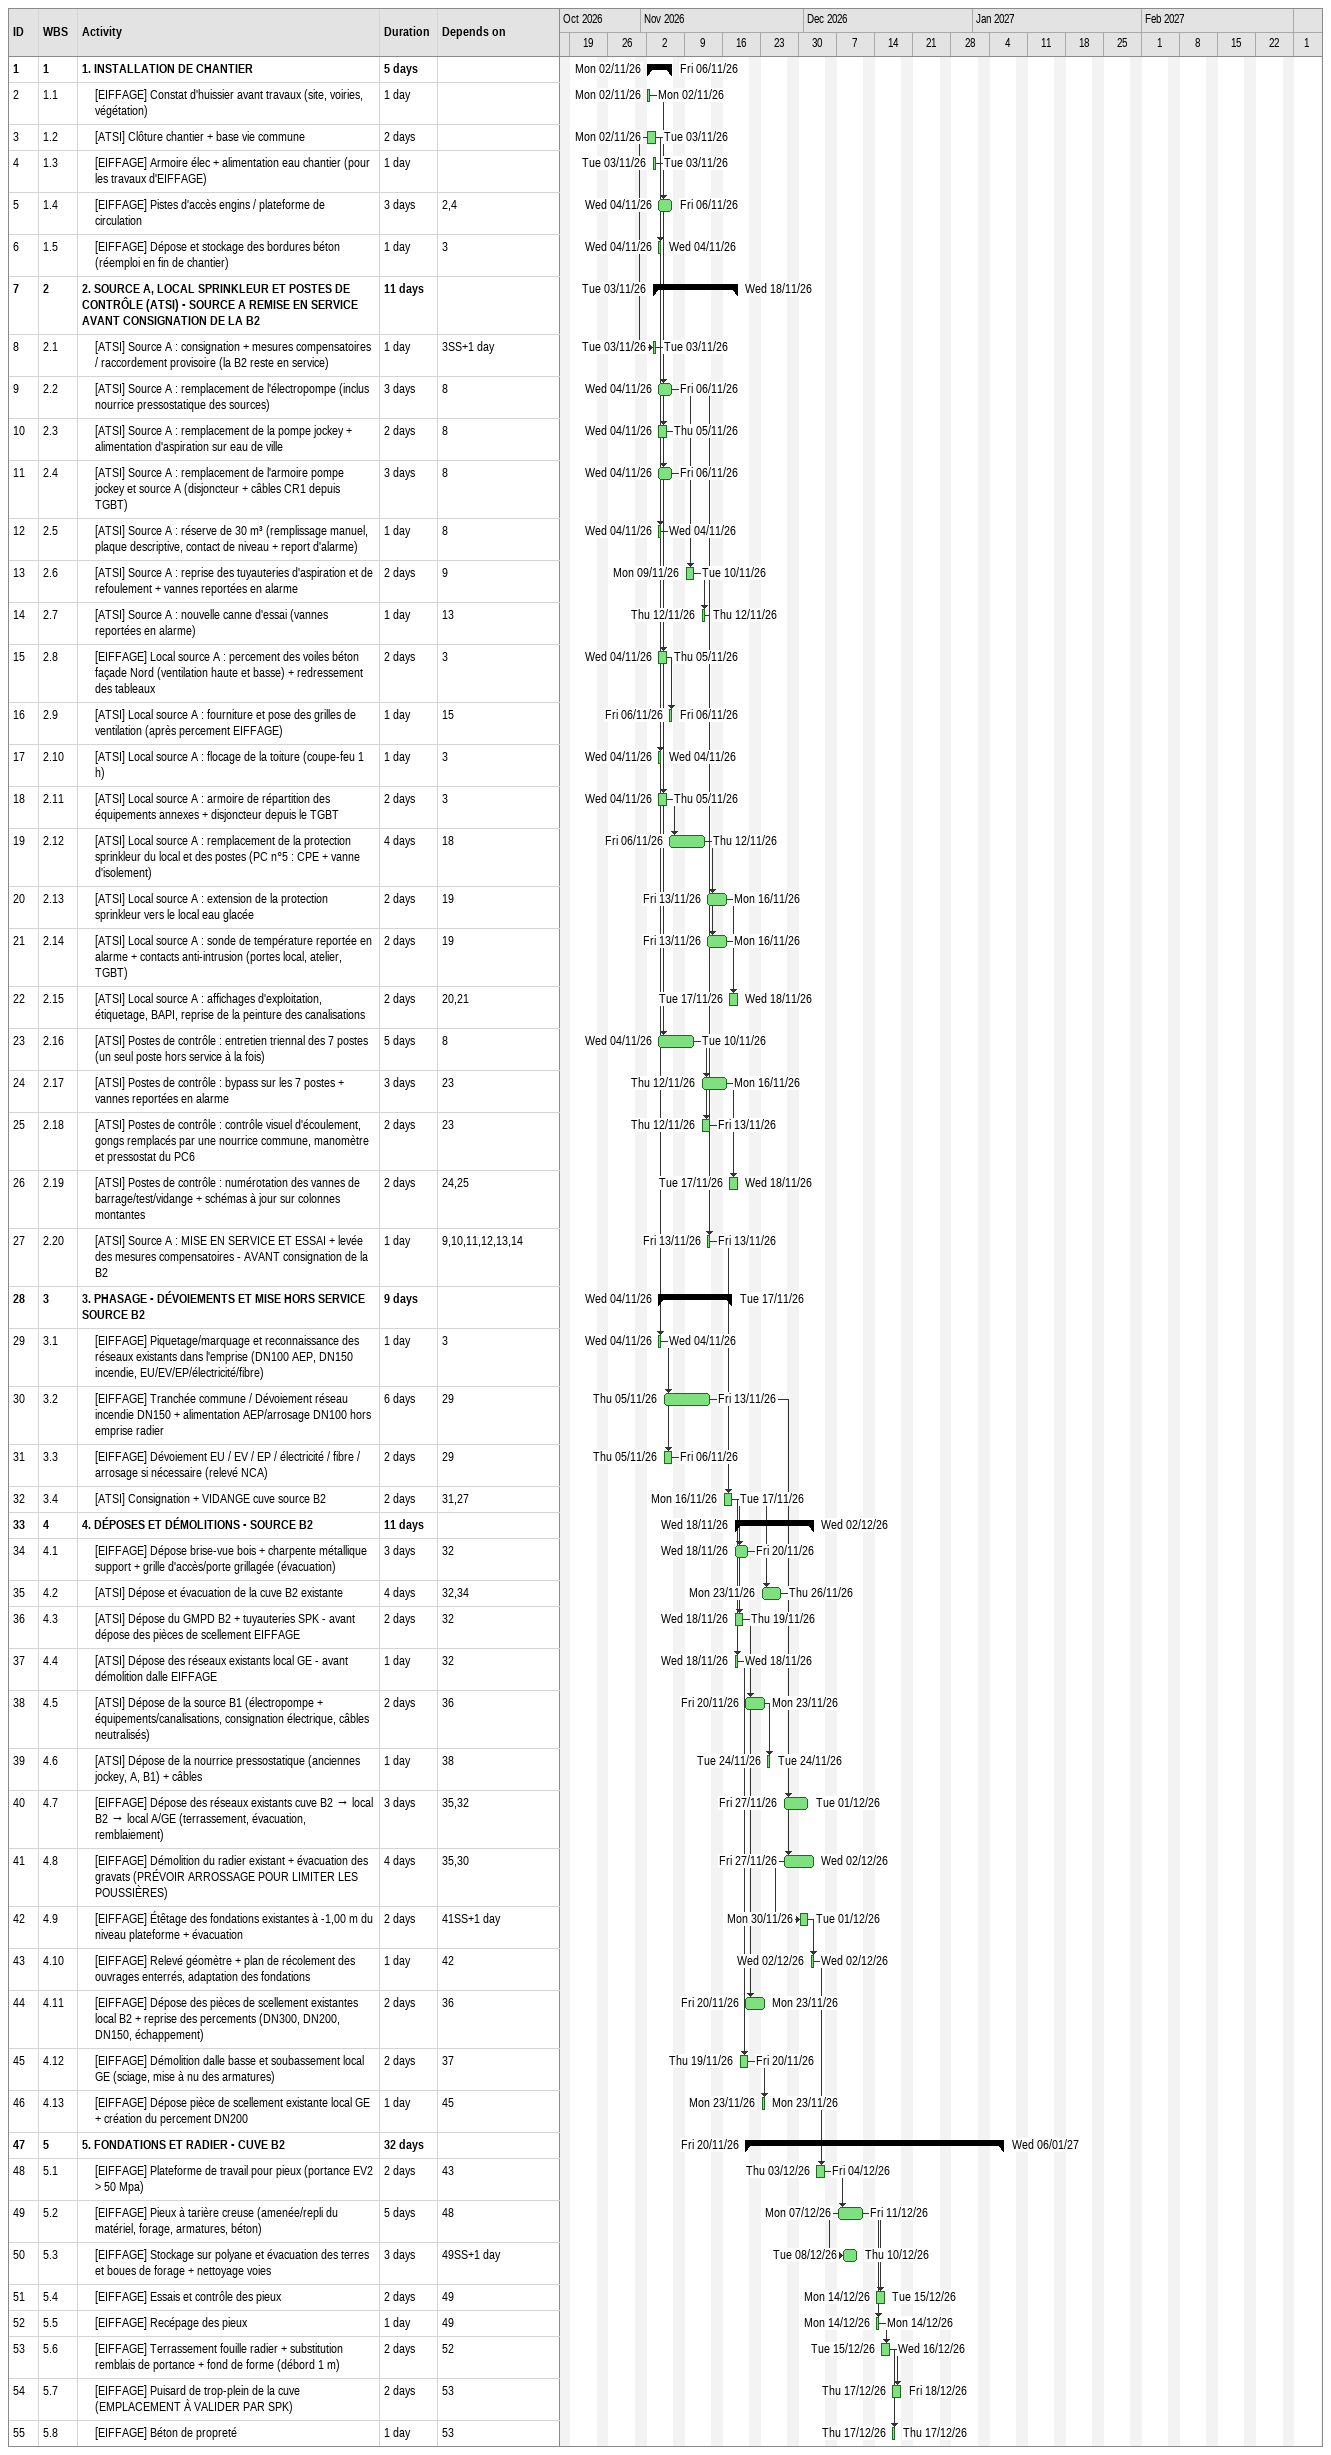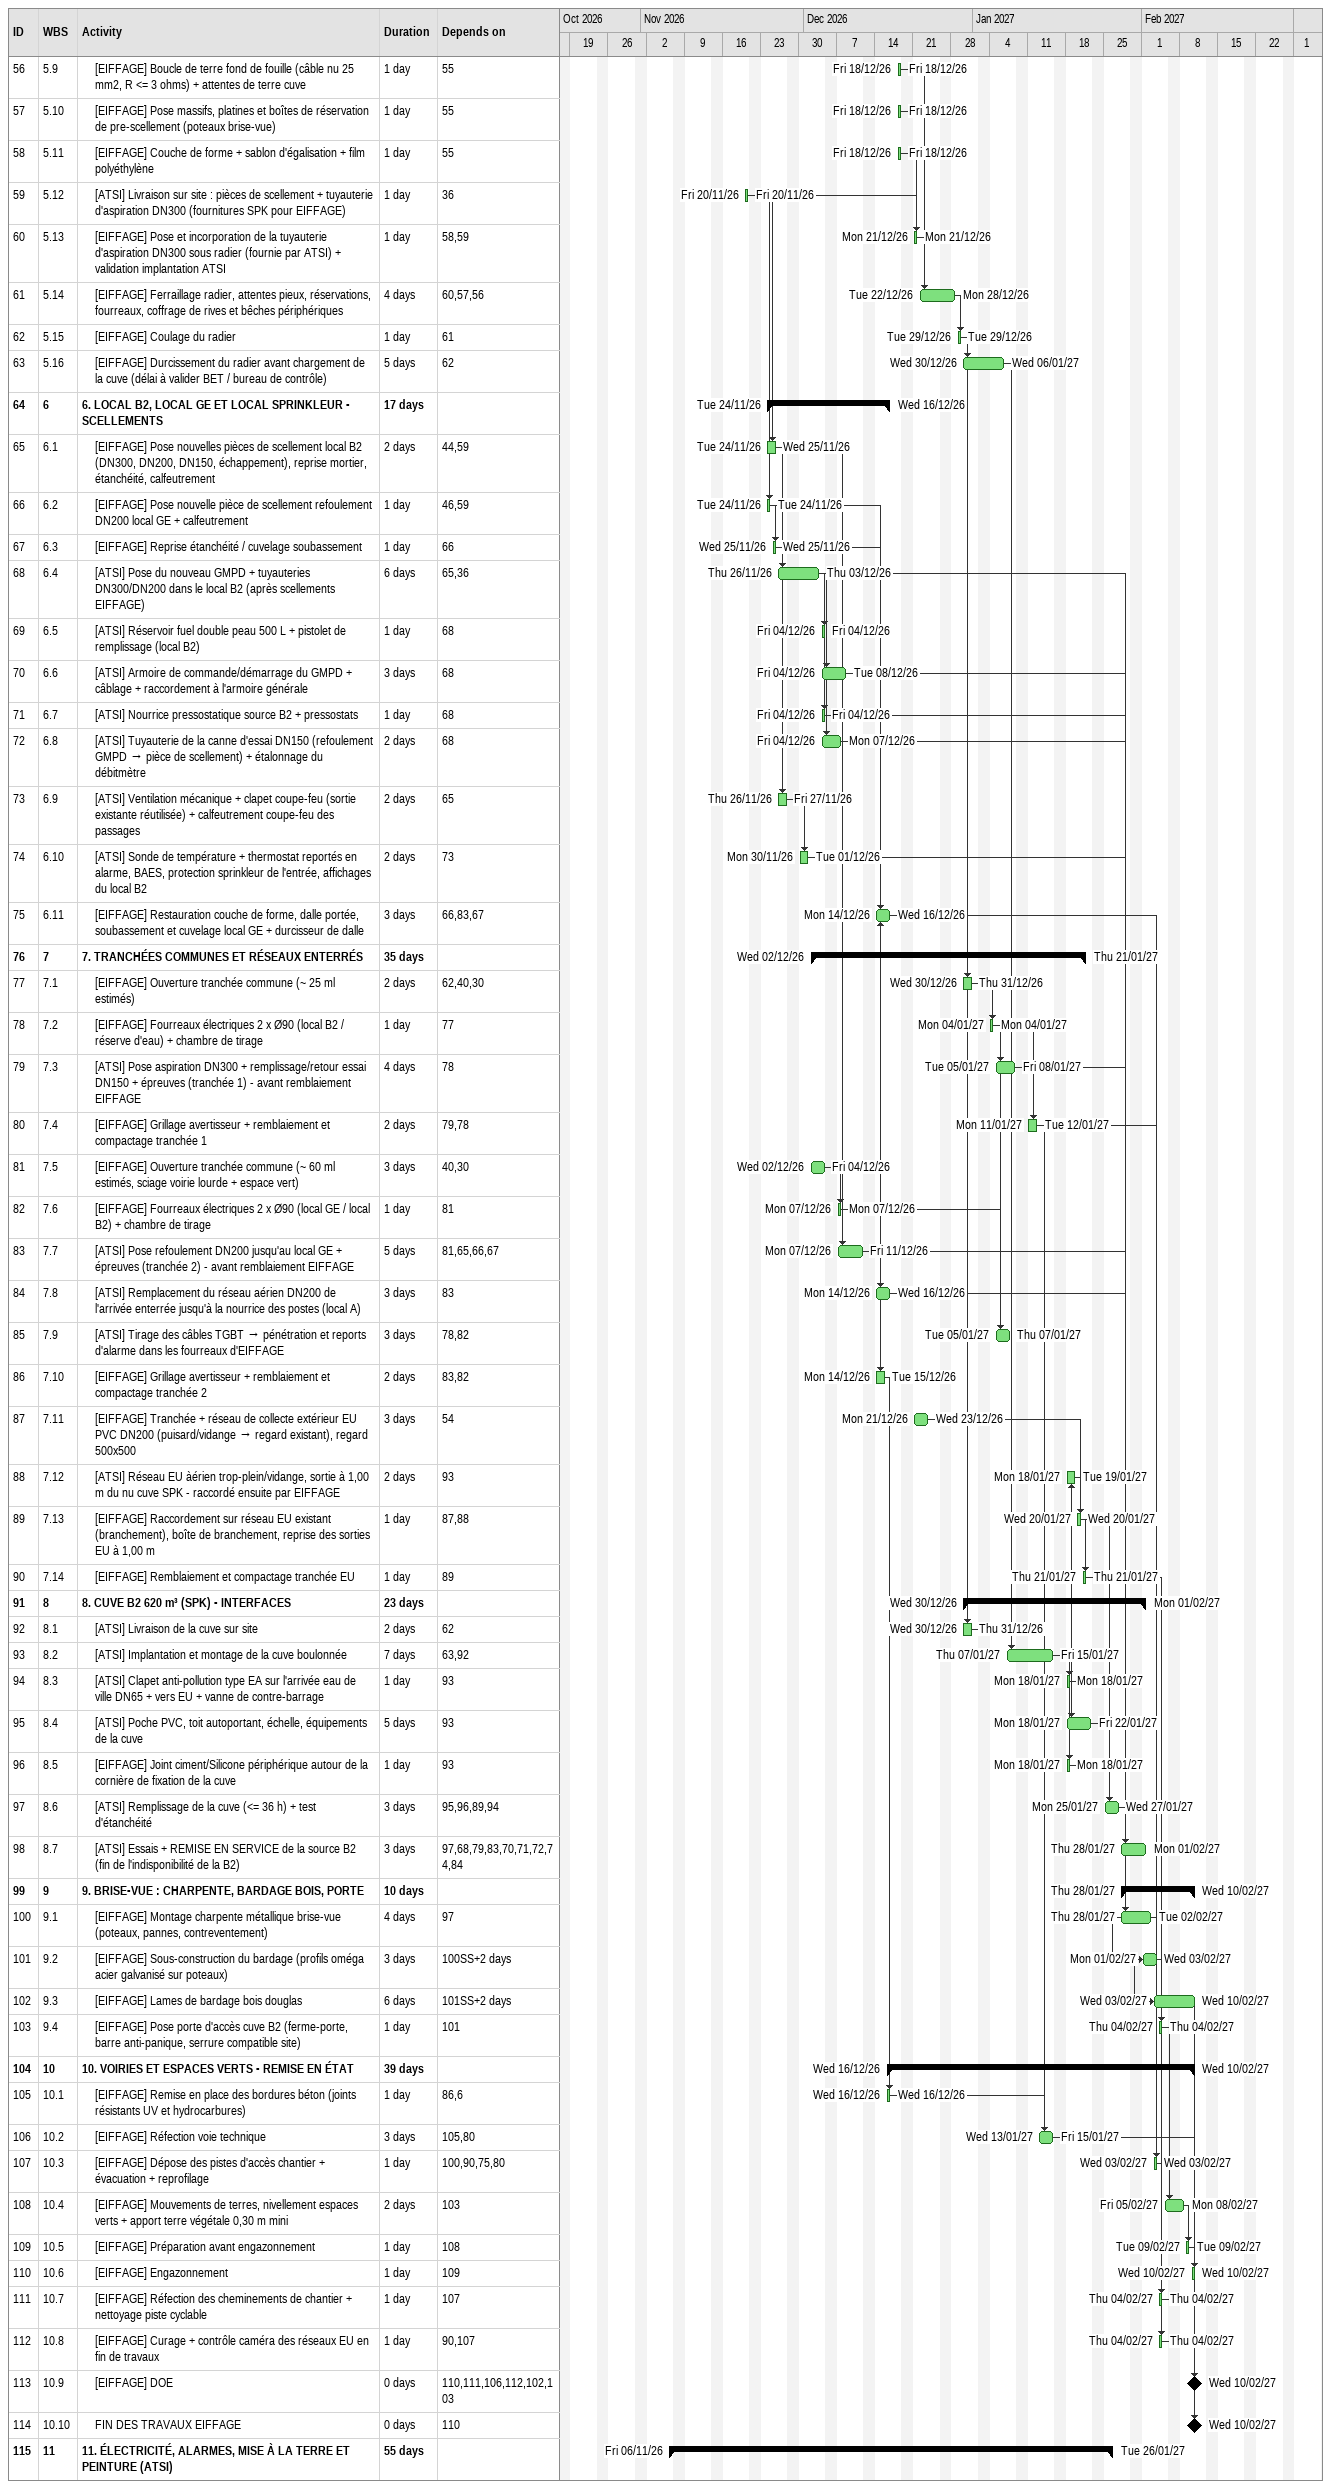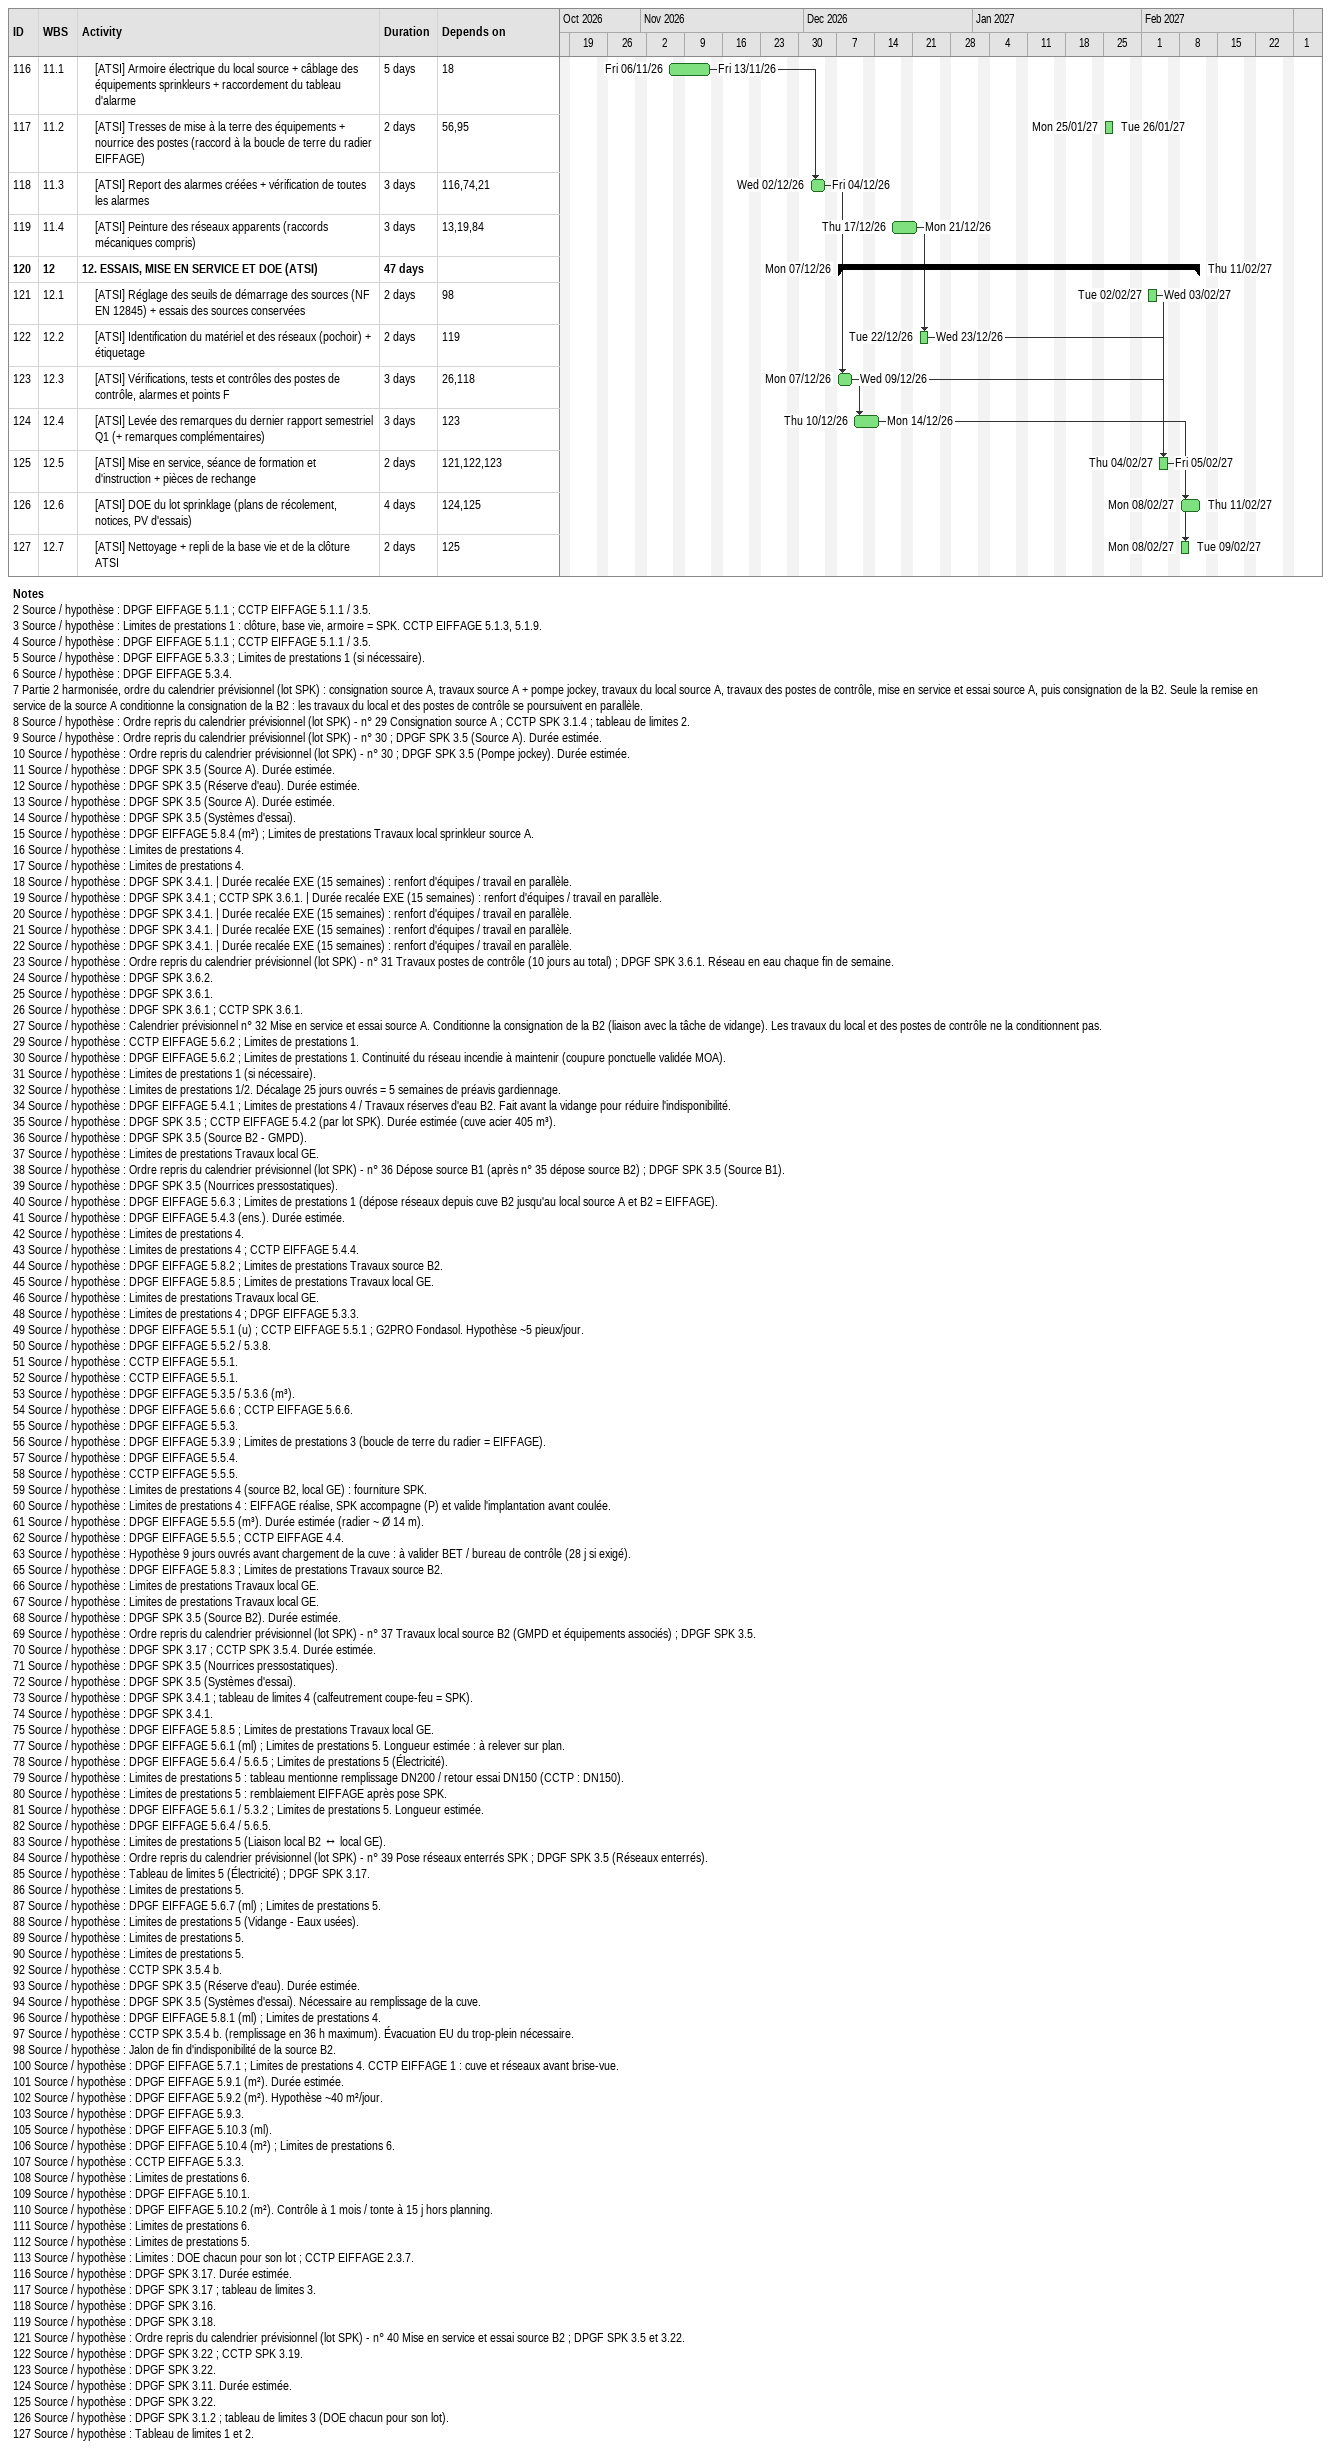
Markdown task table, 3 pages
| ID | WBS | Task | Duration | Start | Finish | Predecessors |
|---|---|---|---|---|---|---|
| 1 | 1 | **1. INSTALLATION DE CHANTIER** | 5d | 2026-11-02 | 2026-11-06 |  |
| 2 | 1.1 | [EIFFAGE] Constat d'huissier avant travaux (site, voiries, végétation) | 1d | 2026-11-02 | 2026-11-02 |  |
| 3 | 1.2 | [ATSI] Clôture chantier + base vie commune | 2d | 2026-11-02 | 2026-11-03 |  |
| 4 | 1.3 | [EIFFAGE] Armoire élec + alimentation eau chantier (pour les travaux d'EIFFAGE) | 1d | 2026-11-03 | 2026-11-03 |  |
| 5 | 1.4 | [EIFFAGE] Pistes d'accès engins / plateforme de circulation | 3d | 2026-11-04 | 2026-11-06 | 2, 4 |
| 6 | 1.5 | [EIFFAGE] Dépose et stockage des bordures béton (réemploi en fin de chantier) | 1d | 2026-11-04 | 2026-11-04 | 3 |
| 7 | 2 | **2. SOURCE A, LOCAL SPRINKLEUR ET POSTES DE CONTRÔLE (ATSI) - SOURCE A REMISE EN SERVICE AVANT CONSIGNATION DE LA B2** | 11d | 2026-11-03 | 2026-11-18 |  |
| 8 | 2.1 | [ATSI] Source A : consignation + mesures compensatoires / raccordement provisoire (la B2 reste en service) | 1d | 2026-11-03 | 2026-11-03 | 3SS+1d |
| 9 | 2.2 | [ATSI] Source A : remplacement de l'électropompe (inclus nourrice pressostatique des sources) | 3d | 2026-11-04 | 2026-11-06 | 8 |
| 10 | 2.3 | [ATSI] Source A : remplacement de la pompe jockey + alimentation d'aspiration sur eau de ville | 2d | 2026-11-04 | 2026-11-05 | 8 |
| 11 | 2.4 | [ATSI] Source A : remplacement de l'armoire pompe jockey et source A (disjoncteur + câbles CR1 depuis TGBT) | 3d | 2026-11-04 | 2026-11-06 | 8 |
| 12 | 2.5 | [ATSI] Source A : réserve de 30 m³ (remplissage manuel, plaque descriptive, contact de niveau + report d'alarme) | 1d | 2026-11-04 | 2026-11-04 | 8 |
| 13 | 2.6 | [ATSI] Source A : reprise des tuyauteries d'aspiration et de refoulement + vannes reportées en alarme | 2d | 2026-11-09 | 2026-11-10 | 9 |
| 14 | 2.7 | [ATSI] Source A : nouvelle canne d'essai (vannes reportées en alarme) | 1d | 2026-11-12 | 2026-11-12 | 13 |
| 15 | 2.8 | [EIFFAGE] Local source A : percement des voiles béton façade Nord (ventilation haute et basse) + redressement des tableaux | 2d | 2026-11-04 | 2026-11-05 | 3 |
| 16 | 2.9 | [ATSI] Local source A : fourniture et pose des grilles de ventilation (après percement EIFFAGE) | 1d | 2026-11-06 | 2026-11-06 | 15 |
| 17 | 2.10 | [ATSI] Local source A : flocage de la toiture (coupe-feu 1 h) | 1d | 2026-11-04 | 2026-11-04 | 3 |
| 18 | 2.11 | [ATSI] Local source A : armoire de répartition des équipements annexes + disjoncteur depuis le TGBT | 2d | 2026-11-04 | 2026-11-05 | 3 |
| 19 | 2.12 | [ATSI] Local source A : remplacement de la protection sprinkleur du local et des postes (PC n°5 : CPE + vanne d'isolement) | 4d | 2026-11-06 | 2026-11-12 | 18 |
| 20 | 2.13 | [ATSI] Local source A : extension de la protection sprinkleur vers le local eau glacée | 2d | 2026-11-13 | 2026-11-16 | 19 |
| 21 | 2.14 | [ATSI] Local source A : sonde de température reportée en alarme + contacts anti-intrusion (portes local, atelier, TGBT) | 2d | 2026-11-13 | 2026-11-16 | 19 |
| 22 | 2.15 | [ATSI] Local source A : affichages d'exploitation, étiquetage, BAPI, reprise de la peinture des canalisations | 2d | 2026-11-17 | 2026-11-18 | 20, 21 |
| 23 | 2.16 | [ATSI] Postes de contrôle : entretien triennal des 7 postes (un seul poste hors service à la fois) | 5d | 2026-11-04 | 2026-11-10 | 8 |
| 24 | 2.17 | [ATSI] Postes de contrôle : bypass sur les 7 postes + vannes reportées en alarme | 3d | 2026-11-12 | 2026-11-16 | 23 |
| 25 | 2.18 | [ATSI] Postes de contrôle : contrôle visuel d'écoulement, gongs remplacés par une nourrice commune, manomètre et pressostat du PC6 | 2d | 2026-11-12 | 2026-11-13 | 23 |
| 26 | 2.19 | [ATSI] Postes de contrôle : numérotation des vannes de barrage/test/vidange + schémas à jour sur colonnes montantes | 2d | 2026-11-17 | 2026-11-18 | 24, 25 |
| 27 | 2.20 | [ATSI] Source A : MISE EN SERVICE ET ESSAI + levée des mesures compensatoires - AVANT consignation de la B2 | 1d | 2026-11-13 | 2026-11-13 | 9, 10, 11, 12, 13, 14 |
| 28 | 3 | **3. PHASAGE - DÉVOIEMENTS ET MISE HORS SERVICE SOURCE B2** | 9d | 2026-11-04 | 2026-11-17 |  |
| 29 | 3.1 | [EIFFAGE] Piquetage/marquage et reconnaissance des réseaux existants dans l'emprise (DN100 AEP, DN150 incendie, EU/EV/EP/électricité/fibre) | 1d | 2026-11-04 | 2026-11-04 | 3 |
| 30 | 3.2 | [EIFFAGE] Tranchée commune / Dévoiement réseau incendie DN150 + alimentation AEP/arrosage DN100 hors emprise radier | 6d | 2026-11-05 | 2026-11-13 | 29 |
| 31 | 3.3 | [EIFFAGE] Dévoiement EU / EV / EP / électricité / fibre / arrosage si nécessaire (relevé NCA) | 2d | 2026-11-05 | 2026-11-06 | 29 |
| 32 | 3.4 | [ATSI] Consignation + VIDANGE cuve source B2 | 2d | 2026-11-16 | 2026-11-17 | 31, 27 |
| 33 | 4 | **4. DÉPOSES ET DÉMOLITIONS - SOURCE B2** | 11d | 2026-11-18 | 2026-12-02 |  |
| 34 | 4.1 | [EIFFAGE] Dépose brise-vue bois + charpente métallique support + grille d'accès/porte grillagée (évacuation) | 3d | 2026-11-18 | 2026-11-20 | 32 |
| 35 | 4.2 | [ATSI] Dépose et évacuation de la cuve B2 existante | 4d | 2026-11-23 | 2026-11-26 | 32, 34 |
| 36 | 4.3 | [ATSI] Dépose du GMPD B2 + tuyauteries SPK - avant dépose des pièces de scellement EIFFAGE | 2d | 2026-11-18 | 2026-11-19 | 32 |
| 37 | 4.4 | [ATSI] Dépose des réseaux existants local GE - avant démolition dalle EIFFAGE | 1d | 2026-11-18 | 2026-11-18 | 32 |
| 38 | 4.5 | [ATSI] Dépose de la source B1 (électropompe + équipements/canalisations, consignation électrique, câbles neutralisés) | 2d | 2026-11-20 | 2026-11-23 | 36 |
| 39 | 4.6 | [ATSI] Dépose de la nourrice pressostatique (anciennes jockey, A, B1) + câbles | 1d | 2026-11-24 | 2026-11-24 | 38 |
| 40 | 4.7 | [EIFFAGE] Dépose des réseaux existants cuve B2 → local B2 → local A/GE (terrassement, évacuation, remblaiement) | 3d | 2026-11-27 | 2026-12-01 | 35, 32 |
| 41 | 4.8 | [EIFFAGE] Démolition du radier existant + évacuation des gravats (PRÉVOIR ARROSSAGE POUR LIMITER LES POUSSIÈRES) | 4d | 2026-11-27 | 2026-12-02 | 35, 30 |
| 42 | 4.9 | [EIFFAGE] Étêtage des fondations existantes à -1,00 m du niveau plateforme + évacuation | 2d | 2026-11-30 | 2026-12-01 | 41SS+1d |
| 43 | 4.10 | [EIFFAGE] Relevé géomètre + plan de récolement des ouvrages enterrés, adaptation des fondations | 1d | 2026-12-02 | 2026-12-02 | 42 |
| 44 | 4.11 | [EIFFAGE] Dépose des pièces de scellement existantes local B2 + reprise des percements (DN300, DN200, DN150, échappement) | 2d | 2026-11-20 | 2026-11-23 | 36 |
| 45 | 4.12 | [EIFFAGE] Démolition dalle basse et soubassement local GE (sciage, mise à nu des armatures) | 2d | 2026-11-19 | 2026-11-20 | 37 |
| 46 | 4.13 | [EIFFAGE] Dépose pièce de scellement existante local GE + création du percement DN200 | 1d | 2026-11-23 | 2026-11-23 | 45 |
| 47 | 5 | **5. FONDATIONS ET RADIER - CUVE B2** | 32d | 2026-11-20 | 2027-01-06 |  |
| 48 | 5.1 | [EIFFAGE] Plateforme de travail pour pieux (portance EV2 > 50 Mpa) | 2d | 2026-12-03 | 2026-12-04 | 43 |
| 49 | 5.2 | [EIFFAGE] Pieux à tarière creuse (amenée/repli du matériel, forage, armatures, béton) | 5d | 2026-12-07 | 2026-12-11 | 48 |
| 50 | 5.3 | [EIFFAGE] Stockage sur polyane et évacuation des terres et boues de forage + nettoyage voies | 3d | 2026-12-08 | 2026-12-10 | 49SS+1d |
| 51 | 5.4 | [EIFFAGE] Essais et contrôle des pieux | 2d | 2026-12-14 | 2026-12-15 | 49 |
| 52 | 5.5 | [EIFFAGE] Recépage des pieux | 1d | 2026-12-14 | 2026-12-14 | 49 |
| 53 | 5.6 | [EIFFAGE] Terrassement fouille radier + substitution remblais de portance + fond de forme (débord 1 m) | 2d | 2026-12-15 | 2026-12-16 | 52 |
| 54 | 5.7 | [EIFFAGE] Puisard de trop-plein de la cuve (EMPLACEMENT À VALIDER PAR SPK) | 2d | 2026-12-17 | 2026-12-18 | 53 |
| 55 | 5.8 | [EIFFAGE] Béton de propreté | 1d | 2026-12-17 | 2026-12-17 | 53 |
| 56 | 5.9 | [EIFFAGE] Boucle de terre fond de fouille (câble nu 25 mm2, R <= 3 ohms) + attentes de terre cuve | 1d | 2026-12-18 | 2026-12-18 | 55 |
| 57 | 5.10 | [EIFFAGE] Pose massifs, platines et boîtes de réservation de pre-scellement (poteaux brise-vue) | 1d | 2026-12-18 | 2026-12-18 | 55 |
| 58 | 5.11 | [EIFFAGE] Couche de forme + sablon d'égalisation + film polyéthylène | 1d | 2026-12-18 | 2026-12-18 | 55 |
| 59 | 5.12 | [ATSI] Livraison sur site : pièces de scellement + tuyauterie d'aspiration DN300 (fournitures SPK pour EIFFAGE) | 1d | 2026-11-20 | 2026-11-20 | 36 |
| 60 | 5.13 | [EIFFAGE] Pose et incorporation de la tuyauterie d'aspiration DN300 sous radier (fournie par ATSI) + validation implantation ATSI | 1d | 2026-12-21 | 2026-12-21 | 58, 59 |
| 61 | 5.14 | [EIFFAGE] Ferraillage radier, attentes pieux, réservations, fourreaux, coffrage de rives et bêches périphériques | 4d | 2026-12-22 | 2026-12-28 | 60, 57, 56 |
| 62 | 5.15 | [EIFFAGE] Coulage du radier | 1d | 2026-12-29 | 2026-12-29 | 61 |
| 63 | 5.16 | [EIFFAGE] Durcissement du radier avant chargement de la cuve (délai à valider BET / bureau de contrôle) | 5d | 2026-12-30 | 2027-01-06 | 62 |
| 64 | 6 | **6. LOCAL B2, LOCAL GE ET LOCAL SPRINKLEUR - SCELLEMENTS** | 17d | 2026-11-24 | 2026-12-16 |  |
| 65 | 6.1 | [EIFFAGE] Pose nouvelles pièces de scellement local B2 (DN300, DN200, DN150, échappement), reprise mortier, étanchéité, calfeutrement | 2d | 2026-11-24 | 2026-11-25 | 44, 59 |
| 66 | 6.2 | [EIFFAGE] Pose nouvelle pièce de scellement refoulement DN200 local GE + calfeutrement | 1d | 2026-11-24 | 2026-11-24 | 46, 59 |
| 67 | 6.3 | [EIFFAGE] Reprise étanchéité / cuvelage soubassement | 1d | 2026-11-25 | 2026-11-25 | 66 |
| 68 | 6.4 | [ATSI] Pose du nouveau GMPD + tuyauteries DN300/DN200 dans le local B2 (après scellements EIFFAGE) | 6d | 2026-11-26 | 2026-12-03 | 65, 36 |
| 69 | 6.5 | [ATSI] Réservoir fuel double peau 500 L + pistolet de remplissage (local B2) | 1d | 2026-12-04 | 2026-12-04 | 68 |
| 70 | 6.6 | [ATSI] Armoire de commande/démarrage du GMPD + câblage + raccordement à l'armoire générale | 3d | 2026-12-04 | 2026-12-08 | 68 |
| 71 | 6.7 | [ATSI] Nourrice pressostatique source B2 + pressostats | 1d | 2026-12-04 | 2026-12-04 | 68 |
| 72 | 6.8 | [ATSI] Tuyauterie de la canne d'essai DN150 (refoulement GMPD → pièce de scellement) + étalonnage du débitmètre | 2d | 2026-12-04 | 2026-12-07 | 68 |
| 73 | 6.9 | [ATSI] Ventilation mécanique + clapet coupe-feu (sortie existante réutilisée) + calfeutrement coupe-feu des passages | 2d | 2026-11-26 | 2026-11-27 | 65 |
| 74 | 6.10 | [ATSI] Sonde de température + thermostat reportés en alarme, BAES, protection sprinkleur de l'entrée, affichages du local B2 | 2d | 2026-11-30 | 2026-12-01 | 73 |
| 75 | 6.11 | [EIFFAGE] Restauration couche de forme, dalle portée, soubassement et cuvelage local GE + durcisseur de dalle | 3d | 2026-12-14 | 2026-12-16 | 66, 83, 67 |
| 76 | 7 | **7. TRANCHÉES COMMUNES ET RÉSEAUX ENTERRÉS** | 35d | 2026-12-02 | 2027-01-21 |  |
| 77 | 7.1 | [EIFFAGE] Ouverture tranchée commune (~ 25 ml estimés) | 2d | 2026-12-30 | 2026-12-31 | 62, 40, 30 |
| 78 | 7.2 | [EIFFAGE] Fourreaux électriques 2 x Ø90 (local B2 / réserve d'eau) + chambre de tirage | 1d | 2027-01-04 | 2027-01-04 | 77 |
| 79 | 7.3 | [ATSI] Pose aspiration DN300 + remplissage/retour essai DN150 + épreuves (tranchée 1) - avant remblaiement EIFFAGE | 4d | 2027-01-05 | 2027-01-08 | 78 |
| 80 | 7.4 | [EIFFAGE] Grillage avertisseur + remblaiement et compactage tranchée 1 | 2d | 2027-01-11 | 2027-01-12 | 79, 78 |
| 81 | 7.5 | [EIFFAGE] Ouverture tranchée commune (~ 60 ml estimés, sciage voirie lourde + espace vert) | 3d | 2026-12-02 | 2026-12-04 | 40, 30 |
| 82 | 7.6 | [EIFFAGE] Fourreaux électriques 2 x Ø90 (local GE / local B2) + chambre de tirage | 1d | 2026-12-07 | 2026-12-07 | 81 |
| 83 | 7.7 | [ATSI] Pose refoulement DN200 jusqu'au local GE + épreuves (tranchée 2) - avant remblaiement EIFFAGE | 5d | 2026-12-07 | 2026-12-11 | 81, 65, 66, 67 |
| 84 | 7.8 | [ATSI] Remplacement du réseau aérien DN200 de l'arrivée enterrée jusqu'à la nourrice des postes (local A) | 3d | 2026-12-14 | 2026-12-16 | 83 |
| 85 | 7.9 | [ATSI] Tirage des câbles TGBT → pénétration et reports d'alarme dans les fourreaux d'EIFFAGE | 3d | 2027-01-05 | 2027-01-07 | 78, 82 |
| 86 | 7.10 | [EIFFAGE] Grillage avertisseur + remblaiement et compactage tranchée 2 | 2d | 2026-12-14 | 2026-12-15 | 83, 82 |
| 87 | 7.11 | [EIFFAGE] Tranchée + réseau de collecte extérieur EU PVC DN200 (puisard/vidange → regard existant), regard 500x500 | 3d | 2026-12-21 | 2026-12-23 | 54 |
| 88 | 7.12 | [ATSI] Réseau EU àérien trop-plein/vidange, sortie à 1,00 m du nu cuve SPK - raccordé ensuite par EIFFAGE | 2d | 2027-01-18 | 2027-01-19 | 93 |
| 89 | 7.13 | [EIFFAGE] Raccordement sur réseau EU existant (branchement), boîte de branchement, reprise des sorties EU à 1,00 m | 1d | 2027-01-20 | 2027-01-20 | 87, 88 |
| 90 | 7.14 | [EIFFAGE] Remblaiement et compactage tranchée EU | 1d | 2027-01-21 | 2027-01-21 | 89 |
| 91 | 8 | **8. CUVE B2 620 m³ (SPK) - INTERFACES** | 23d | 2026-12-30 | 2027-02-01 |  |
| 92 | 8.1 | [ATSI] Livraison de la cuve sur site | 2d | 2026-12-30 | 2026-12-31 | 62 |
| 93 | 8.2 | [ATSI] Implantation et montage de la cuve boulonnée | 7d | 2027-01-07 | 2027-01-15 | 63, 92 |
| 94 | 8.3 | [ATSI] Clapet anti-pollution type EA sur l'arrivée eau de ville DN65 + vers EU + vanne de contre-barrage | 1d | 2027-01-18 | 2027-01-18 | 93 |
| 95 | 8.4 | [ATSI] Poche PVC, toit autoportant, échelle, équipements de la cuve | 5d | 2027-01-18 | 2027-01-22 | 93 |
| 96 | 8.5 | [EIFFAGE] Joint ciment/Silicone périphérique autour de la cornière de fixation de la cuve | 1d | 2027-01-18 | 2027-01-18 | 93 |
| 97 | 8.6 | [ATSI] Remplissage de la cuve (<= 36 h) + test d'étanchéité | 3d | 2027-01-25 | 2027-01-27 | 95, 96, 89, 94 |
| 98 | 8.7 | [ATSI] Essais + REMISE EN SERVICE de la source B2 (fin de l'indisponibilité de la B2) | 3d | 2027-01-28 | 2027-02-01 | 97, 68, 79, 83, 70, 71, 72, 74, 84 |
| 99 | 9 | **9. BRISE-VUE : CHARPENTE, BARDAGE BOIS, PORTE** | 10d | 2027-01-28 | 2027-02-10 |  |
| 100 | 9.1 | [EIFFAGE] Montage charpente métallique brise-vue (poteaux, pannes, contreventement) | 4d | 2027-01-28 | 2027-02-02 | 97 |
| 101 | 9.2 | [EIFFAGE] Sous-construction du bardage (profils oméga acier galvanisé sur poteaux) | 3d | 2027-02-01 | 2027-02-03 | 100SS+2d |
| 102 | 9.3 | [EIFFAGE] Lames de bardage bois douglas | 6d | 2027-02-03 | 2027-02-10 | 101SS+2d |
| 103 | 9.4 | [EIFFAGE] Pose porte d'accès cuve B2 (ferme-porte, barre anti-panique, serrure compatible site) | 1d | 2027-02-04 | 2027-02-04 | 101 |
| 104 | 10 | **10. VOIRIES ET ESPACES VERTS - REMISE EN ÉTAT** | 39d | 2026-12-16 | 2027-02-10 |  |
| 105 | 10.1 | [EIFFAGE] Remise en place des bordures béton (joints résistants UV et hydrocarbures) | 1d | 2026-12-16 | 2026-12-16 | 86, 6 |
| 106 | 10.2 | [EIFFAGE] Réfection voie technique | 3d | 2027-01-13 | 2027-01-15 | 105, 80 |
| 107 | 10.3 | [EIFFAGE] Dépose des pistes d'accès chantier + évacuation + reprofilage | 1d | 2027-02-03 | 2027-02-03 | 100, 90, 75, 80 |
| 108 | 10.4 | [EIFFAGE] Mouvements de terres, nivellement espaces verts + apport terre végétale 0,30 m mini | 2d | 2027-02-05 | 2027-02-08 | 103 |
| 109 | 10.5 | [EIFFAGE] Préparation avant engazonnement | 1d | 2027-02-09 | 2027-02-09 | 108 |
| 110 | 10.6 | [EIFFAGE] Engazonnement | 1d | 2027-02-10 | 2027-02-10 | 109 |
| 111 | 10.7 | [EIFFAGE] Réfection des cheminements de chantier + nettoyage piste cyclable | 1d | 2027-02-04 | 2027-02-04 | 107 |
| 112 | 10.8 | [EIFFAGE] Curage + contrôle caméra des réseaux EU en fin de travaux | 1d | 2027-02-04 | 2027-02-04 | 90, 107 |
| 113 | 10.9 | [EIFFAGE] DOE | 0d | 2027-02-10 | 2027-02-10 | 110, 111, 106, 112, 102, 103 |
| 114 | 10.10 | FIN DES TRAVAUX EIFFAGE | 0d | 2027-02-10 | 2027-02-10 | 110 |
| 115 | 11 | **11. ÉLECTRICITÉ, ALARMES, MISE À LA TERRE ET PEINTURE (ATSI)** | 55d | 2026-11-06 | 2027-01-26 |  |
| 116 | 11.1 | [ATSI] Armoire électrique du local source + câblage des équipements sprinkleurs + raccordement du tableau d'alarme | 5d | 2026-11-06 | 2026-11-13 | 18 |
| 117 | 11.2 | [ATSI] Tresses de mise à la terre des équipements + nourrice des postes (raccord à la boucle de terre du radier EIFFAGE) | 2d | 2027-01-25 | 2027-01-26 | 56, 95 |
| 118 | 11.3 | [ATSI] Report des alarmes créées + vérification de toutes les alarmes | 3d | 2026-12-02 | 2026-12-04 | 116, 74, 21 |
| 119 | 11.4 | [ATSI] Peinture des réseaux apparents (raccords mécaniques compris) | 3d | 2026-12-17 | 2026-12-21 | 13, 19, 84 |
| 120 | 12 | **12. ESSAIS, MISE EN SERVICE ET DOE (ATSI)** | 47d | 2026-12-07 | 2027-02-11 |  |
| 121 | 12.1 | [ATSI] Réglage des seuils de démarrage des sources (NF EN 12845) + essais des sources conservées | 2d | 2027-02-02 | 2027-02-03 | 98 |
| 122 | 12.2 | [ATSI] Identification du matériel et des réseaux (pochoir) + étiquetage | 2d | 2026-12-22 | 2026-12-23 | 119 |
| 123 | 12.3 | [ATSI] Vérifications, tests et contrôles des postes de contrôle, alarmes et points F | 3d | 2026-12-07 | 2026-12-09 | 26, 118 |
| 124 | 12.4 | [ATSI] Levée des remarques du dernier rapport semestriel Q1 (+ remarques complémentaires) | 3d | 2026-12-10 | 2026-12-14 | 123 |
| 125 | 12.5 | [ATSI] Mise en service, séance de formation et d'instruction + pièces de rechange | 2d | 2027-02-04 | 2027-02-05 | 121, 122, 123 |
| 126 | 12.6 | [ATSI] DOE du lot sprinklage (plans de récolement, notices, PV d'essais) | 4d | 2027-02-08 | 2027-02-11 | 124, 125 |
| 127 | 12.7 | [ATSI] Nettoyage + repli de la base vie et de la clôture ATSI | 2d | 2027-02-08 | 2027-02-09 | 125 |

Notes
- 2: Source / hypothèse : DPGF EIFFAGE 5.1.1 ; CCTP EIFFAGE 5.1.1 / 3.5.
- 3: Source / hypothèse : Limites de prestations 1 : clôture, base vie, armoire = SPK. CCTP EIFFAGE 5.1.3, 5.1.9.
- 4: Source / hypothèse : DPGF EIFFAGE 5.1.1 ; CCTP EIFFAGE 5.1.1 / 3.5.
- 5: Source / hypothèse : DPGF EIFFAGE 5.3.3 ; Limites de prestations 1 (si nécessaire).
- 6: Source / hypothèse : DPGF EIFFAGE 5.3.4.
- 7: Partie 2 harmonisée, ordre du calendrier prévisionnel (lot SPK) : consignation source A, travaux source A + pompe jockey, travaux du local source A, travaux des postes de contrôle, mise en service et essai source A, puis consignation de la B2. Seule la remise en service de la source A conditionne la consignation de la B2 : les travaux du local et des postes de contrôle se poursuivent en parallèle.
- 8: Source / hypothèse : Ordre repris du calendrier prévisionnel (lot SPK) - n° 29 Consignation source A ; CCTP SPK 3.1.4 ; tableau de limites 2.
- 9: Source / hypothèse : Ordre repris du calendrier prévisionnel (lot SPK) - n° 30 ; DPGF SPK 3.5 (Source A). Durée estimée.
- 10: Source / hypothèse : Ordre repris du calendrier prévisionnel (lot SPK) - n° 30 ; DPGF SPK 3.5 (Pompe jockey). Durée estimée.
- 11: Source / hypothèse : DPGF SPK 3.5 (Source A). Durée estimée.
- 12: Source / hypothèse : DPGF SPK 3.5 (Réserve d'eau). Durée estimée.
- 13: Source / hypothèse : DPGF SPK 3.5 (Source A). Durée estimée.
- 14: Source / hypothèse : DPGF SPK 3.5 (Systèmes d'essai).
- 15: Source / hypothèse : DPGF EIFFAGE 5.8.4 (m²) ; Limites de prestations Travaux local sprinkleur source A.
- 16: Source / hypothèse : Limites de prestations 4.
- 17: Source / hypothèse : Limites de prestations 4.
- 18: Source / hypothèse : DPGF SPK 3.4.1. | Durée recalée EXE (15 semaines) : renfort d'équipes / travail en parallèle.
- 19: Source / hypothèse : DPGF SPK 3.4.1 ; CCTP SPK 3.6.1. | Durée recalée EXE (15 semaines) : renfort d'équipes / travail en parallèle.
- 20: Source / hypothèse : DPGF SPK 3.4.1. | Durée recalée EXE (15 semaines) : renfort d'équipes / travail en parallèle.
- 21: Source / hypothèse : DPGF SPK 3.4.1. | Durée recalée EXE (15 semaines) : renfort d'équipes / travail en parallèle.
- 22: Source / hypothèse : DPGF SPK 3.4.1. | Durée recalée EXE (15 semaines) : renfort d'équipes / travail en parallèle.
- 23: Source / hypothèse : Ordre repris du calendrier prévisionnel (lot SPK) - n° 31 Travaux postes de contrôle (10 jours au total) ; DPGF SPK 3.6.1. Réseau en eau chaque fin de semaine.
- 24: Source / hypothèse : DPGF SPK 3.6.2.
- 25: Source / hypothèse : DPGF SPK 3.6.1.
- 26: Source / hypothèse : DPGF SPK 3.6.1 ; CCTP SPK 3.6.1.
- 27: Source / hypothèse : Calendrier prévisionnel n° 32 Mise en service et essai source A. Conditionne la consignation de la B2 (liaison avec la tâche de vidange). Les travaux du local et des postes de contrôle ne la conditionnent pas.
- 29: Source / hypothèse : CCTP EIFFAGE 5.6.2 ; Limites de prestations 1.
- 30: Source / hypothèse : DPGF EIFFAGE 5.6.2 ; Limites de prestations 1. Continuité du réseau incendie à maintenir (coupure ponctuelle validée MOA).
- 31: Source / hypothèse : Limites de prestations 1 (si nécessaire).
- 32: Source / hypothèse : Limites de prestations 1/2. Décalage 25 jours ouvrés = 5 semaines de préavis gardiennage.
- 34: Source / hypothèse : DPGF EIFFAGE 5.4.1 ; Limites de prestations 4 / Travaux réserves d'eau B2. Fait avant la vidange pour réduire l'indisponibilité.
- 35: Source / hypothèse : DPGF SPK 3.5 ; CCTP EIFFAGE 5.4.2 (par lot SPK). Durée estimée (cuve acier 405 m³).
- 36: Source / hypothèse : DPGF SPK 3.5 (Source B2 - GMPD).
- 37: Source / hypothèse : Limites de prestations Travaux local GE.
- 38: Source / hypothèse : Ordre repris du calendrier prévisionnel (lot SPK) - n° 36 Dépose source B1 (après n° 35 dépose source B2) ; DPGF SPK 3.5 (Source B1).
- 39: Source / hypothèse : DPGF SPK 3.5 (Nourrices pressostatiques).
- 40: Source / hypothèse : DPGF EIFFAGE 5.6.3 ; Limites de prestations 1 (dépose réseaux depuis cuve B2 jusqu'au local source A et B2 = EIFFAGE).
- 41: Source / hypothèse : DPGF EIFFAGE 5.4.3 (ens.). Durée estimée.
- 42: Source / hypothèse : Limites de prestations 4.
- 43: Source / hypothèse : Limites de prestations 4 ; CCTP EIFFAGE 5.4.4.
- 44: Source / hypothèse : DPGF EIFFAGE 5.8.2 ; Limites de prestations Travaux source B2.
- 45: Source / hypothèse : DPGF EIFFAGE 5.8.5 ; Limites de prestations Travaux local GE.
- 46: Source / hypothèse : Limites de prestations Travaux local GE.
- 48: Source / hypothèse : Limites de prestations 4 ; DPGF EIFFAGE 5.3.3.
- 49: Source / hypothèse : DPGF EIFFAGE 5.5.1 (u) ; CCTP EIFFAGE 5.5.1 ; G2PRO Fondasol. Hypothèse ~5 pieux/jour.
- 50: Source / hypothèse : DPGF EIFFAGE 5.5.2 / 5.3.8.
- 51: Source / hypothèse : CCTP EIFFAGE 5.5.1.
- 52: Source / hypothèse : CCTP EIFFAGE 5.5.1.
- 53: Source / hypothèse : DPGF EIFFAGE 5.3.5 / 5.3.6 (m³).
- 54: Source / hypothèse : DPGF EIFFAGE 5.6.6 ; CCTP EIFFAGE 5.6.6.
- 55: Source / hypothèse : DPGF EIFFAGE 5.5.3.
- 56: Source / hypothèse : DPGF EIFFAGE 5.3.9 ; Limites de prestations 3 (boucle de terre du radier = EIFFAGE).
- 57: Source / hypothèse : DPGF EIFFAGE 5.5.4.
- 58: Source / hypothèse : CCTP EIFFAGE 5.5.5.
- 59: Source / hypothèse : Limites de prestations 4 (source B2, local GE) : fourniture SPK.
- 60: Source / hypothèse : Limites de prestations 4 : EIFFAGE réalise, SPK accompagne (P) et valide l'implantation avant coulée.
- 61: Source / hypothèse : DPGF EIFFAGE 5.5.5 (m³). Durée estimée (radier ~ Ø 14 m).
- 62: Source / hypothèse : DPGF EIFFAGE 5.5.5 ; CCTP EIFFAGE 4.4.
- 63: Source / hypothèse : Hypothèse 9 jours ouvrés avant chargement de la cuve : à valider BET / bureau de contrôle (28 j si exigé).
- 65: Source / hypothèse : DPGF EIFFAGE 5.8.3 ; Limites de prestations Travaux source B2.
- 66: Source / hypothèse : Limites de prestations Travaux local GE.
- 67: Source / hypothèse : Limites de prestations Travaux local GE.
- 68: Source / hypothèse : DPGF SPK 3.5 (Source B2). Durée estimée.
- 69: Source / hypothèse : Ordre repris du calendrier prévisionnel (lot SPK) - n° 37 Travaux local source B2 (GMPD et équipements associés) ; DPGF SPK 3.5.
- 70: Source / hypothèse : DPGF SPK 3.17 ; CCTP SPK 3.5.4. Durée estimée.
- 71: Source / hypothèse : DPGF SPK 3.5 (Nourrices pressostatiques).
- 72: Source / hypothèse : DPGF SPK 3.5 (Systèmes d'essai).
- 73: Source / hypothèse : DPGF SPK 3.4.1 ; tableau de limites 4 (calfeutrement coupe-feu = SPK).
- 74: Source / hypothèse : DPGF SPK 3.4.1.
- 75: Source / hypothèse : DPGF EIFFAGE 5.8.5 ; Limites de prestations Travaux local GE.
- 77: Source / hypothèse : DPGF EIFFAGE 5.6.1 (ml) ; Limites de prestations 5. Longueur estimée : à relever sur plan.
- 78: Source / hypothèse : DPGF EIFFAGE 5.6.4 / 5.6.5 ; Limites de prestations 5 (Électricité).
- 79: Source / hypothèse : Limites de prestations 5 : tableau mentionne remplissage DN200 / retour essai DN150 (CCTP : DN150).
- 80: Source / hypothèse : Limites de prestations 5 : remblaiement EIFFAGE après pose SPK.
- 81: Source / hypothèse : DPGF EIFFAGE 5.6.1 / 5.3.2 ; Limites de prestations 5. Longueur estimée.
- 82: Source / hypothèse : DPGF EIFFAGE 5.6.4 / 5.6.5.
- 83: Source / hypothèse : Limites de prestations 5 (Liaison local B2 ↔ local GE).
- 84: Source / hypothèse : Ordre repris du calendrier prévisionnel (lot SPK) - n° 39 Pose réseaux enterrés SPK ; DPGF SPK 3.5 (Réseaux enterrés).
- 85: Source / hypothèse : Tableau de limites 5 (Électricité) ; DPGF SPK 3.17.
- 86: Source / hypothèse : Limites de prestations 5.
- 87: Source / hypothèse : DPGF EIFFAGE 5.6.7 (ml) ; Limites de prestations 5.
- 88: Source / hypothèse : Limites de prestations 5 (Vidange - Eaux usées).
- 89: Source / hypothèse : Limites de prestations 5.
- 90: Source / hypothèse : Limites de prestations 5.
- 92: Source / hypothèse : CCTP SPK 3.5.4 b.
- 93: Source / hypothèse : DPGF SPK 3.5 (Réserve d'eau). Durée estimée.
- 94: Source / hypothèse : DPGF SPK 3.5 (Systèmes d'essai). Nécessaire au remplissage de la cuve.
- 96: Source / hypothèse : DPGF EIFFAGE 5.8.1 (ml) ; Limites de prestations 4.
- 97: Source / hypothèse : CCTP SPK 3.5.4 b. (remplissage en 36 h maximum). Évacuation EU du trop-plein nécessaire.
- 98: Source / hypothèse : Jalon de fin d'indisponibilité de la source B2.
- 100: Source / hypothèse : DPGF EIFFAGE 5.7.1 ; Limites de prestations 4. CCTP EIFFAGE 1 : cuve et réseaux avant brise-vue.
- 101: Source / hypothèse : DPGF EIFFAGE 5.9.1 (m²). Durée estimée.
- 102: Source / hypothèse : DPGF EIFFAGE 5.9.2 (m²). Hypothèse ~40 m²/jour.
- 103: Source / hypothèse : DPGF EIFFAGE 5.9.3.
- 105: Source / hypothèse : DPGF EIFFAGE 5.10.3 (ml).
- 106: Source / hypothèse : DPGF EIFFAGE 5.10.4 (m²) ; Limites de prestations 6.
- 107: Source / hypothèse : CCTP EIFFAGE 5.3.3.
- 108: Source / hypothèse : Limites de prestations 6.
- 109: Source / hypothèse : DPGF EIFFAGE 5.10.1.
- 110: Source / hypothèse : DPGF EIFFAGE 5.10.2 (m²). Contrôle à 1 mois / tonte à 15 j hors planning.
- 111: Source / hypothèse : Limites de prestations 6.
- 112: Source / hypothèse : Limites de prestations 5.
- 113: Source / hypothèse : Limites : DOE chacun pour son lot ; CCTP EIFFAGE 2.3.7.
- 116: Source / hypothèse : DPGF SPK 3.17. Durée estimée.
- 117: Source / hypothèse : DPGF SPK 3.17 ; tableau de limites 3.
- 118: Source / hypothèse : DPGF SPK 3.16.
- 119: Source / hypothèse : DPGF SPK 3.18.
- 121: Source / hypothèse : Ordre repris du calendrier prévisionnel (lot SPK) - n° 40 Mise en service et essai source B2 ; DPGF SPK 3.5 et 3.22.
- 122: Source / hypothèse : DPGF SPK 3.22 ; CCTP SPK 3.19.
- 123: Source / hypothèse : DPGF SPK 3.22.
- 124: Source / hypothèse : DPGF SPK 3.11. Durée estimée.
- 125: Source / hypothèse : DPGF SPK 3.22.
- 126: Source / hypothèse : DPGF SPK 3.1.2 ; tableau de limites 3 (DOE chacun pour son lot).
- 127: Source / hypothèse : Tableau de limites 1 et 2.
